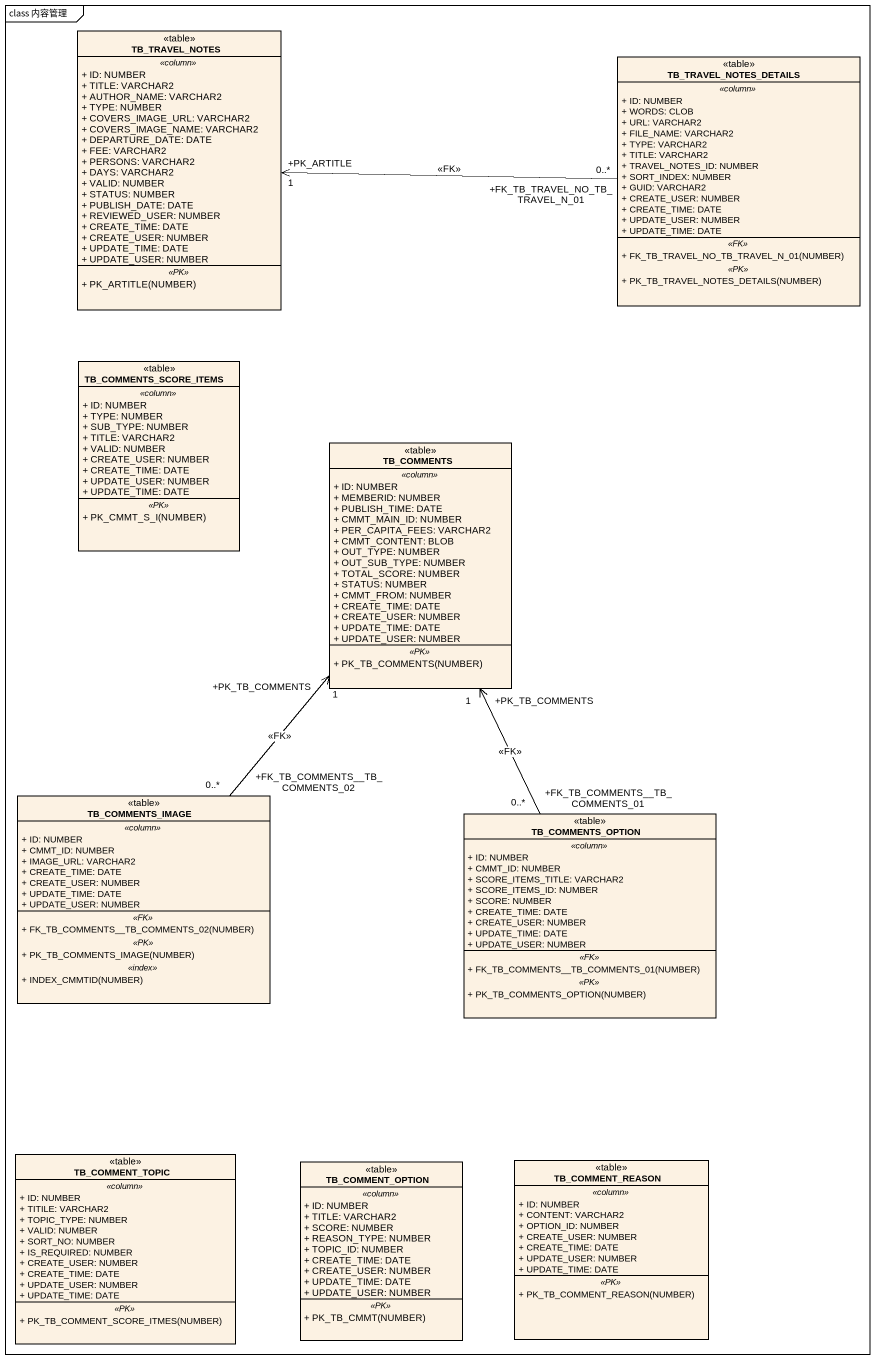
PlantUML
@startuml
mainframe class 内容管理
hide circle
hide empty members
skinparam classAttributeIconSize 0
class TB_TRAVEL_NOTES <<table>> {
  .. <<column>> ..
  + ID: NUMBER
  + TITLE: VARCHAR2
  + AUTHOR_NAME: VARCHAR2
  + TYPE: NUMBER
  + COVERS_IMAGE_URL: VARCHAR2
  + COVERS_IMAGE_NAME: VARCHAR2
  + DEPARTURE_DATE: DATE
  + FEE: VARCHAR2
  + PERSONS: VARCHAR2
  + DAYS: VARCHAR2
  + VALID: NUMBER
  + STATUS: NUMBER
  + PUBLISH_DATE: DATE
  + REVIEWED_USER: NUMBER
  + CREATE_TIME: DATE
  + CREATE_USER: NUMBER
  + UPDATE_TIME: DATE
  + UPDATE_USER: NUMBER
  .. <<PK>> ..
  + PK_ARTITLE(NUMBER)
}
class TB_TRAVEL_NOTES_DETAILS <<table>> {
  .. <<column>> ..
  + ID: NUMBER
  + WORDS: CLOB
  + URL: VARCHAR2
  + FILE_NAME: VARCHAR2
  + TYPE: VARCHAR2
  + TITLE: VARCHAR2
  + TRAVEL_NOTES_ID: NUMBER
  + SORT_INDEX: NUMBER
  + GUID: VARCHAR2
  + CREATE_USER: NUMBER
  + CREATE_TIME: DATE
  + UPDATE_USER: NUMBER
  + UPDATE_TIME: DATE
  .. <<FK>> ..
  + FK_TB_TRAVEL_NO_TB_TRAVEL_N_01(NUMBER)
  .. <<PK>> ..
  + PK_TB_TRAVEL_NOTES_DETAILS(NUMBER)
}
class TB_COMMENTS_SCORE_ITEMS <<table>> {
  .. <<column>> ..
  + ID: NUMBER
  + TYPE: NUMBER
  + SUB_TYPE: NUMBER
  + TITLE: VARCHAR2
  + VALID: NUMBER
  + CREATE_USER: NUMBER
  + CREATE_TIME: DATE
  + UPDATE_USER: NUMBER
  + UPDATE_TIME: DATE
  .. <<PK>> ..
  + PK_CMMT_S_I(NUMBER)
}
class TB_COMMENTS <<table>> {
  .. <<column>> ..
  + ID: NUMBER
  + MEMBERID: NUMBER
  + PUBLISH_TIME: DATE
  + CMMT_MAIN_ID: NUMBER
  + PER_CAPITA_FEES: VARCHAR2
  + CMMT_CONTENT: BLOB
  + OUT_TYPE: NUMBER
  + OUT_SUB_TYPE: NUMBER
  + TOTAL_SCORE: NUMBER
  + STATUS: NUMBER
  + CMMT_FROM: NUMBER
  + CREATE_TIME: DATE
  + CREATE_USER: NUMBER
  + UPDATE_TIME: DATE
  + UPDATE_USER: NUMBER
  .. <<PK>> ..
  + PK_TB_COMMENTS(NUMBER)
}
class TB_COMMENTS_IMAGE <<table>> {
  .. <<column>> ..
  + ID: NUMBER
  + CMMT_ID: NUMBER
  + IMAGE_URL: VARCHAR2
  + CREATE_TIME: DATE
  + CREATE_USER: NUMBER
  + UPDATE_TIME: DATE
  + UPDATE_USER: NUMBER
  .. <<FK>> ..
  + FK_TB_COMMENTS__TB_COMMENTS_02(NUMBER)
  .. <<PK>> ..
  + PK_TB_COMMENTS_IMAGE(NUMBER)
  .. <<index>> ..
  + INDEX_CMMTID(NUMBER)
}
class TB_COMMENTS_OPTION <<table>> {
  .. <<column>> ..
  + ID: NUMBER
  + CMMT_ID: NUMBER
  + SCORE_ITEMS_TITLE: VARCHAR2
  + SCORE_ITEMS_ID: NUMBER
  + SCORE: NUMBER
  + CREATE_TIME: DATE
  + CREATE_USER: NUMBER
  + UPDATE_TIME: DATE
  + UPDATE_USER: NUMBER
  .. <<FK>> ..
  + FK_TB_COMMENTS__TB_COMMENTS_01(NUMBER)
  .. <<PK>> ..
  + PK_TB_COMMENTS_OPTION(NUMBER)
}
class TB_COMMENT_TOPIC <<table>> {
  .. <<column>> ..
  + ID: NUMBER
  + TITILE: VARCHAR2
  + TOPIC_TYPE: NUMBER
  + VALID: NUMBER
  + SORT_NO: NUMBER
  + IS_REQUIRED: NUMBER
  + CREATE_USER: NUMBER
  + CREATE_TIME: DATE
  + UPDATE_USER: NUMBER
  + UPDATE_TIME: DATE
  .. <<PK>> ..
  + PK_TB_COMMENT_SCORE_ITMES(NUMBER)
}
class TB_COMMENT_OPTION <<table>> {
  .. <<column>> ..
  + ID: NUMBER
  + TITLE: VARCHAR2
  + SCORE: NUMBER
  + REASON_TYPE: NUMBER
  + TOPIC_ID: NUMBER
  + CREATE_TIME: DATE
  + CREATE_USER: NUMBER
  + UPDATE_TIME: DATE
  + UPDATE_USER: NUMBER
  .. <<PK>> ..
  + PK_TB_CMMT(NUMBER)
}
class TB_COMMENT_REASON <<table>> {
  .. <<column>> ..
  + ID: NUMBER
  + CONTENT: VARCHAR2
  + OPTION_ID: NUMBER
  + CREATE_USER: NUMBER
  + CREATE_TIME: DATE
  + UPDATE_USER: NUMBER
  + UPDATE_TIME: DATE
  .. <<PK>> ..
  + PK_TB_COMMENT_REASON(NUMBER)
}
TB_TRAVEL_NOTES_DETAILS "+FK_TB_TRAVEL_NO_TB_TRAVEL_N_01\n0..*" -left-> "+PK_ARTITLE\n1" TB_TRAVEL_NOTES : <<FK>>
TB_COMMENTS_IMAGE "+FK_TB_COMMENTS__TB_COMMENTS_02\n0..*" -up-> "+PK_TB_COMMENTS\n1" TB_COMMENTS : <<FK>>
TB_COMMENTS_OPTION "+FK_TB_COMMENTS__TB_COMMENTS_01\n0..*" -up-> "+PK_TB_COMMENTS\n1" TB_COMMENTS : <<FK>>
@enduml
